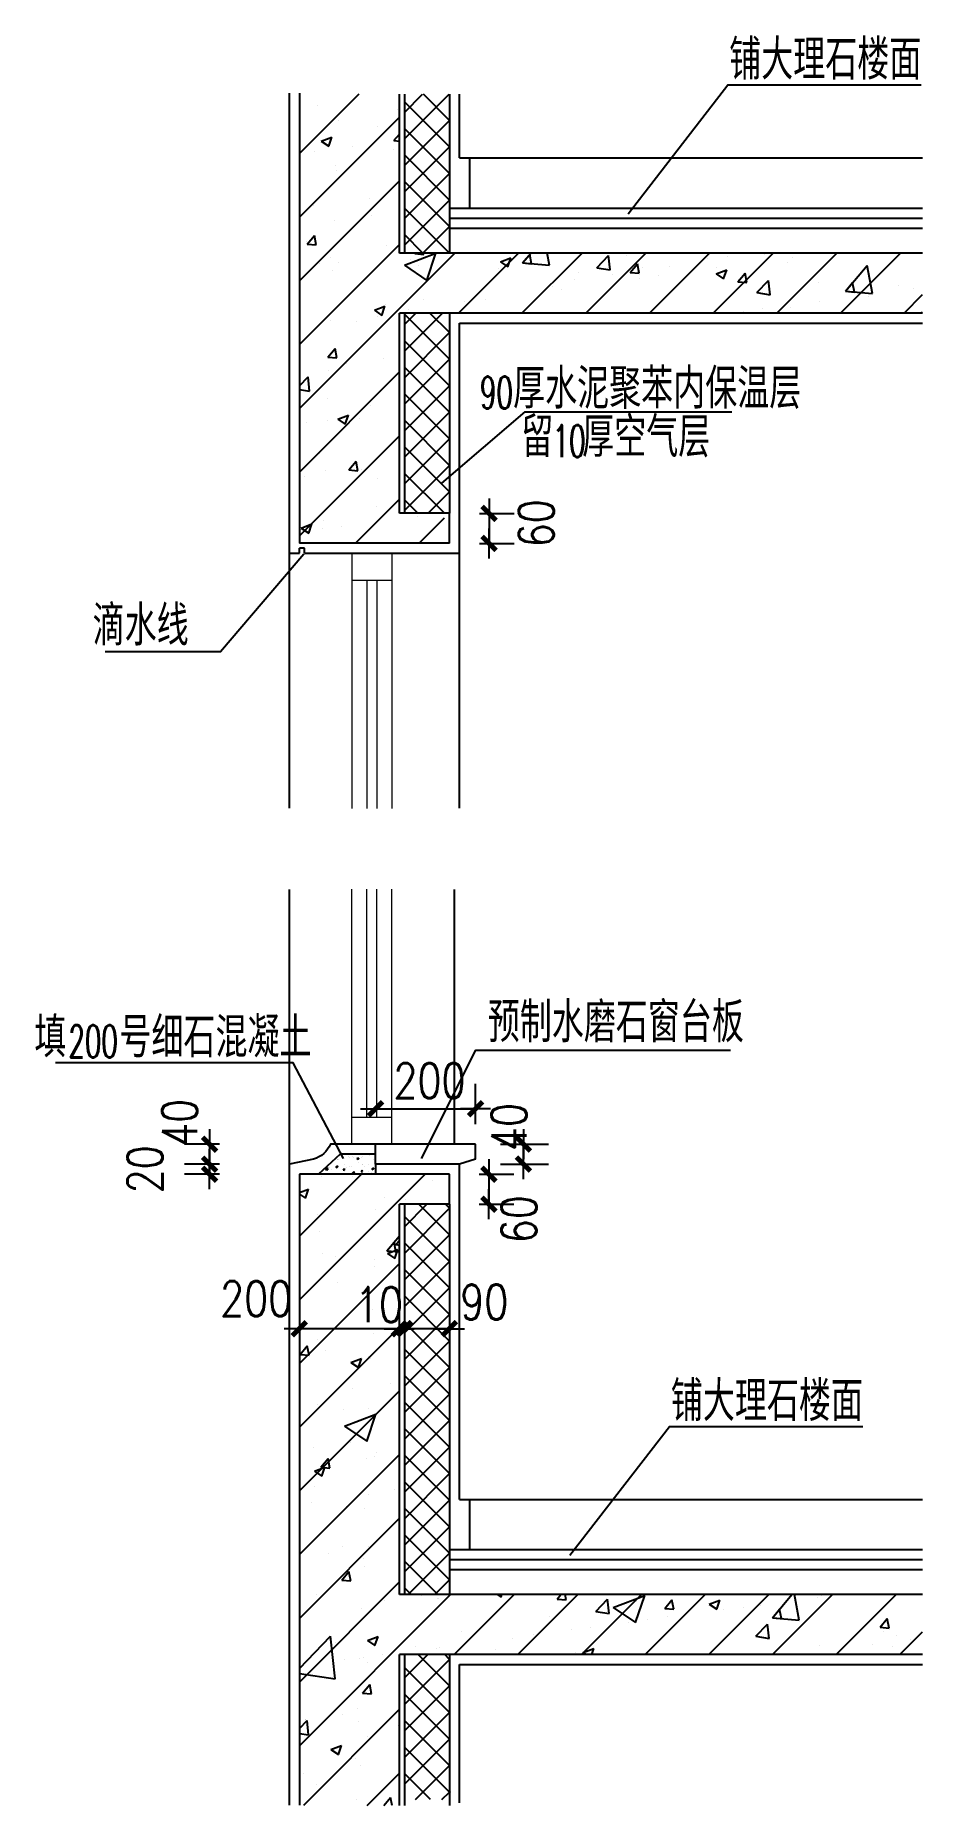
# Model space of a CAD drawing. Extents: x -59985 to -58212, y -637134 to -633596.
import ezdxf

# ---------------------------------------------------------------- set-up
doc = ezdxf.new("R2010")
doc.units = 0
doc.header["$LTSCALE"] = 1000
doc.layers.get('0').update_dxf_attribs({"linetype": 'CONTINUOUS'})
doc.layers.get('Defpoints').update_dxf_attribs({"linetype": 'CONTINUOUS'})
for name, color, linetype in [('PUB_DIM', 3, 'CONTINUOUS'), ('PUB_HATCH', 7, 'CONTINUOUS'), ('PUB_TEXT', 7, 'CONTINUOUS'), ('S_SURFACE', 6, 'CONTINUOUS'), ('WALL', 255, 'CONTINUOUS')]:
    doc.layers.add(name, color=color, linetype=linetype)
doc.layers.add('WINDOW', color=4, linetype='CONTINUOUS', lineweight=20)
doc.styles.add('_HZTXT', font='txt.shx', dxfattribs={"width": 0.8, "bigfont": 'HZTXT.shx'})
doc.styles.add('_SIMPLEX', font='SIMPLEX.shx', dxfattribs={"width": 0.6})
doc.styles.add('DIM_FONT', font='SIMPLEX', dxfattribs={"width": 0.8})
doc.dimstyles.new('AXIS20', dxfattribs={"dimscale": 0.2, "dimtxt": 350, "dimasz": 1, "dimexe": 250, "dimexo": 300, "dimgap": 175, "dimtad": 1, "dimdec": 0, "dimzin": 0, "dimdsep": 46, "dimtxsty": 'DIM_FONT', "dimblk": '_DIMX', "dimcen": 0.09, "dimse1": 1, "dimse2": 1, "dimclrt": 7, "dimadec": 0, "dimazin": 0, "dimtfac": 1, "dimtdec": 0, "dimtix": 1, "dimtmove": 2, "dimatfit": 3, "dimldrblk": '_DIMX', "dimfxl": 1, "dimtolj": 1, "dimtzin": 0, "dimarcsym": 0})
doc.dimstyles.new('DIMA20', dxfattribs={"dimscale": 0.2, "dimtxt": 350, "dimasz": 1, "dimexe": 250, "dimexo": 300, "dimgap": 175, "dimtad": 1, "dimdec": 0, "dimzin": 0, "dimdsep": 46, "dimtxsty": 'DIM_FONT', "dimblk": '_DIMX', "dimcen": 0.09, "dimse1": 1, "dimclrt": 7, "dimadec": 0, "dimazin": 0, "dimtfac": 1, "dimtdec": 0, "dimtix": 1, "dimtmove": 2, "dimatfit": 3, "dimldrblk": '_DIMX', "dimfxl": 1, "dimtolj": 1, "dimtzin": 0, "dimarcsym": 0})
doc.dimstyles.new('DIMN20', dxfattribs={"dimscale": 0.2, "dimtxt": 350, "dimasz": 1, "dimexe": 250, "dimexo": 300, "dimgap": 175, "dimtad": 1, "dimdec": 0, "dimzin": 0, "dimdsep": 46, "dimtxsty": 'DIM_FONT', "dimblk": '_DIMX', "dimcen": 0.09, "dimclrt": 7, "dimadec": 0, "dimazin": 0, "dimtfac": 1, "dimtdec": 0, "dimtix": 1, "dimtmove": 2, "dimatfit": 3, "dimldrblk": '_DIMX', "dimfxl": 1, "dimtolj": 1, "dimtzin": 0, "dimarcsym": 0})

# ---------------------------------------------------------------- blocks, each defined once
blk = doc.blocks.new('*X3')
at = {"color": 0}
for p, q in [((15859.7, 4786.4), (15979.3, 4906)), ((15859.7, 4659.1), (16059.7, 4859.1)), ((16047.7, 4794.7), (16047.7, 4794.7)), ((15859.7, 4531.9), (16059.7, 4731.9)), ((15859.7, 4404.6), (16059.7, 4604.6)), ((15859.7, 4277.3), (16170.1, 4587.7)), ((16069.5, 4563.2), (16132.5, 4587.4)), ((16114.2, 4533), (16132.5, 4587.4)), ((16177.4, 4467.7), (16297.4, 4587.7)), ((16304.6, 4467.7), (16424.6, 4587.7)), ((16305.5, 4567.9), (16322.2, 4587.7)), ((16305.5, 4567.9), (16359.3, 4563.2)), ((16359.3, 4563.2), (16354.8, 4587.7)), ((16431.9, 4467.7), (16551.9, 4587.7)), ((16559.2, 4467.7), (16679.2, 4587.7)), ((16686.5, 4467.7), (16806.5, 4587.7)), ((16813.8, 4467.7), (16933.8, 4587.7)), ((16941, 4467.7), (17061, 4587.7)), ((16069.5, 4563.2), (16114.2, 4533)), ((16544.9, 4559.7), (16544.9, 4559.7)), ((16951.1, 4511.4), (16994.5, 4563.1)), ((17004.9, 4506.7), (16994.5, 4563.1)), ((16951.1, 4511.4), (17004.9, 4506.7)), ((17068.3, 4467.7), (17105.3, 4504.6)), ((16020, 4469.6), (16020, 4469.6)), ((16747.5, 4471.4), (16747.5, 4471.4)), ((15859.7, 4150), (16059.7, 4350)), ((15859.7, 4022.7), (16059.7, 4222.7)), ((15971.9, 4007.7), (16059.7, 4095.5)), ((15944.5, 4041.9), (15944.5, 4041.9)), ((16099.2, 4007.7), (16149.7, 4058.2))]:
    blk.add_line(p, q, dxfattribs=at)
blk = doc.blocks.new('*X4')
at = {"color": 0}
for p, q in [((15859.7, 2495.4), (16110.8, 2746.5)), ((15859.7, 2622.7), (15983.6, 2746.5)), ((16034.6, 2593.4), (16059.7, 2623.3)), ((15931.2, 2582.7), (15931.2, 2582.7)), ((16034.6, 2593.4), (16059.7, 2591.2)), ((15859.7, 2368.1), (16059.7, 2568.1)), ((15859.7, 2240.8), (16059.7, 2440.8)), ((15895.3, 2416.5), (15895.3, 2416.5)), ((15859.7, 2113.6), (16059.7, 2313.6)), ((15949.7, 2242.9), (16012.7, 2267.1)), ((15994.5, 2212.7), (16012.7, 2267.1)), ((15949.7, 2242.9), (15994.5, 2212.8)), ((15859.7, 1986.3), (16059.7, 2186.3)), ((16014.7, 2190.3), (16014.7, 2190.3)), ((15883.8, 2091.1), (15883.8, 2091.1)), ((15859.7, 1859), (16059.7, 2059)), ((15945.7, 2001.9), (15945.7, 2001.9)), ((15859.7, 1731.7), (16059.7, 1931.7)), ((15859.7, 1604.4), (16161.8, 1906.5)), ((16136.6, 1898.6), (16136.6, 1898.6)), ((16169.1, 1786.5), (16289.1, 1906.5)), ((16296.3, 1786.5), (16416.3, 1906.5)), ((16423.6, 1786.5), (16543.6, 1906.5)), ((16486.9, 1880.6), (16549.9, 1904.8)), ((16486.9, 1880.6), (16531.7, 1850.4)), ((16531.7, 1850.4), (16550, 1904.8)), ((16550.9, 1786.5), (16670.9, 1906.5)), ((16678.2, 1786.5), (16798.2, 1906.5)), ((16781.6, 1885.5), (16781.6, 1885.5)), ((16805, 1860), (16844.1, 1906.5)), ((16805.5, 1786.5), (16925.5, 1906.5)), ((16858.8, 1855.3), (16849.4, 1906.5)), ((16932.7, 1786.5), (17052.7, 1906.5)), ((16556.3, 1855.9), (16556.3, 1855.9)), ((16805, 1860), (16858.8, 1855.3)), ((15859.7, 1758.8), (15921.6, 1823.3)), ((15931.5, 1737.8), (15921.6, 1823.3)), ((17027.3, 1833.5), (17027.3, 1833.5)), ((17060, 1786.5), (17105.3, 1831.8)), ((15987.9, 1781.1), (15987.9, 1781.1)), ((15859.7, 1749), (15931.5, 1737.8)), ((15868.4, 1485.8), (16059.7, 1677.2)), ((15977.5, 1653.3), (15977.5, 1653.3)), ((16057.3, 1645.1), (16057.3, 1645.1)), ((15995, 1485.2), (16059.7, 1549.9))]:
    blk.add_line(p, q, dxfattribs=at)
blk = doc.blocks.new('*X5')
at = {"color": 0}
for p, q in [((15894.9, 4882), (15894.9, 4882)), ((15936.9, 4851.6), (15936.9, 4851.6)), ((16055, 4875.3), (16055, 4875.3)), ((15903.4, 4811.5), (15924.4, 4819.6)), ((15918.3, 4801.5), (15924.4, 4819.6)), ((16015.8, 4841.3), (16015.8, 4841.3)), ((16048.7, 4812.4), (16059.7, 4825.5)), ((16048.7, 4812.4), (16059.7, 4811.4)), ((15890.8, 4790.4), (15890.8, 4790.4)), ((15903.4, 4811.5), (15918.3, 4801.5)), ((15965.9, 4800.3), (15965.9, 4800.3)), ((15932.1, 4763.1), (15932.1, 4763.1)), ((15933.3, 4751.7), (15933.3, 4751.7)), ((15887, 4682), (15887, 4682)), ((16000.6, 4696.9), (16000.6, 4696.9)), ((15929.6, 4651.8), (15929.6, 4651.8)), ((16003.5, 4662.3), (16003.5, 4662.3)), ((15873.7, 4609.8), (15873.7, 4609.8)), ((15875.2, 4605.5), (15889.6, 4622.8)), ((15875.2, 4605.5), (15893.1, 4604)), ((15893.1, 4603.9), (15889.6, 4622.8)), ((16033.8, 4603), (16033.8, 4603)), ((15900.4, 4566.4), (15900.4, 4566.4)), ((15921.7, 4578.6), (15921.7, 4578.6)), ((15936.9, 4569.5), (15936.9, 4569.5)), ((16081.8, 4574.5), (16081.8, 4574.5)), ((16090.4, 4586.7), (16091.2, 4587.7)), ((16090.4, 4586.7), (16108.3, 4585.1)), ((16108.3, 4585.1), (16107.8, 4587.7)), ((16261.5, 4570), (16282.5, 4578)), ((16261.5, 4570), (16276.4, 4559.9)), ((16276.4, 4559.9), (16282.5, 4578)), ((16305.5, 4567.9), (16320, 4585.1)), ((16305.5, 4567.9), (16323.5, 4566.3)), ((16323.5, 4566.3), (16320, 4585.1)), ((16454.1, 4558.3), (16477.4, 4582.7)), ((16480.7, 4554.2), (16477.4, 4582.7)), ((16514.3, 4582.7), (16514.3, 4582.7)), ((16520.7, 4549.1), (16535.2, 4566.3)), ((16538.6, 4547.5), (16535.2, 4566.3)), ((16674.4, 4575.9), (16674.4, 4575.9)), ((16714.8, 4581.6), (16714.8, 4581.6)), ((16788.6, 4584.8), (16788.6, 4584.8)), ((16834.5, 4569.2), (16834.5, 4569.2)), ((16845.1, 4577.8), (16845.1, 4577.8)), ((15926, 4552), (15926, 4552)), ((16097.1, 4562.7), (16097.1, 4562.7)), ((16257.2, 4555.9), (16257.2, 4555.9)), ((16410.4, 4535), (16410.4, 4535)), ((16417.4, 4549.2), (16417.4, 4549.2)), ((16454.1, 4558.3), (16480.7, 4554.2)), ((16485.5, 4544.9), (16485.5, 4544.9)), ((16520.7, 4549.1), (16538.6, 4547.5)), ((16539.5, 4537.4), (16539.5, 4537.4)), ((16539.8, 4551.5), (16539.8, 4551.5)), ((16577.5, 4542.4), (16577.5, 4542.4)), ((16599.2, 4559.9), (16599.2, 4559.9)), ((16692.7, 4545.9), (16713.7, 4554)), ((16692.7, 4545.9), (16707.6, 4535.9)), ((16693.5, 4558.5), (16693.5, 4558.5)), ((16707.6, 4535.9), (16713.7, 4554)), ((16735.9, 4530.2), (16750.4, 4547.5)), ((16735.9, 4530.2), (16753.8, 4528.7)), ((16737.7, 4535.6), (16737.7, 4535.6)), ((16753.8, 4528.6), (16750.4, 4547.5)), ((16774.2, 4508.7), (16797.6, 4533)), ((16800.9, 4504.5), (16797.6, 4533)), ((16897.8, 4528.9), (16897.8, 4528.9)), ((16951.1, 4511.4), (16965.5, 4528.6)), ((16969, 4509.8), (16965.5, 4528.6)), ((16994.7, 4562.4), (16994.7, 4562.4)), ((16107.4, 4495.1), (16107.4, 4495.1)), ((16221, 4510.1), (16221, 4510.1)), ((16232.2, 4495.7), (16232.2, 4495.7)), ((16364.9, 4521.5), (16364.9, 4521.5)), ((16383.7, 4514.9), (16383.7, 4514.9)), ((16774.2, 4508.7), (16800.9, 4504.5)), ((16951.1, 4511.4), (16969, 4509.8)), ((16997.2, 4500.4), (16997.2, 4500.4)), ((17057.9, 4522.1), (17057.9, 4522.1)), ((17087.9, 4516.3), (17087.9, 4516.3)), ((16009.5, 4473.2), (16030.5, 4481.3)), ((16009.5, 4473.2), (16024.4, 4463.1)), ((16015, 4461.4), (16015, 4461.4)), ((16024.4, 4463.1), (16030.5, 4481.3)), ((16032.2, 4485.2), (16032.2, 4485.2)), ((16078.1, 4474.6), (16078.1, 4474.6)), ((16189.9, 4491.5), (16189.9, 4491.5)), ((16784.8, 4476.4), (16784.8, 4476.4)), ((16841.4, 4477.9), (16841.4, 4477.9)), ((16898.4, 4491.3), (16898.4, 4491.3)), ((17102.7, 4467.7), (17105.3, 4470.3)), ((15922.3, 4452.1), (15922.3, 4452.1)), ((15974.1, 4450.5), (15974.1, 4450.5)), ((15916.8, 4379.9), (15931.3, 4397.1)), ((15934.7, 4378.3), (15931.3, 4397.1)), ((15916.8, 4379.9), (15934.7, 4378.3)), ((15918.7, 4352.2), (15918.7, 4352.2)), ((15953.3, 4366.9), (15953.3, 4366.9)), ((16028.4, 4376.8), (16028.4, 4376.8)), ((15859.7, 4322.2), (15876.9, 4340.1)), ((15880.2, 4311.6), (15876.9, 4340.1)), ((15859.7, 4314.8), (15880.2, 4311.6)), ((15915.7, 4297.2), (15915.7, 4297.2)), ((16002.6, 4282.4), (16002.6, 4282.4)), ((15874.4, 4248.6), (15874.4, 4248.6)), ((15915, 4252.4), (15915, 4252.4)), ((15936.5, 4255.7), (15957.5, 4263.7)), ((15936.5, 4255.7), (15951.4, 4245.6)), ((15949.5, 4258.5), (15949.5, 4258.5)), ((15951.4, 4245.6), (15957.5, 4263.7)), ((15979, 4256.9), (15979, 4256.9)), ((15899.5, 4186.5), (15899.5, 4186.5)), ((15870.6, 4140.1), (15870.6, 4140.1)), ((15911.4, 4152.5), (15911.4, 4152.5)), ((15958.4, 4154.2), (15972.9, 4171.5)), ((15958.4, 4154.2), (15976.4, 4152.6)), ((15976.4, 4152.6), (15972.9, 4171.4)), ((15984.2, 4155.1), (15984.2, 4155.1)), ((16016.2, 4138), (16016.2, 4138)), ((16014.1, 4081.6), (16014.1, 4081.6)), ((15863.5, 4038.1), (15884.5, 4046.2)), ((15863.5, 4038.1), (15878.4, 4028.1)), ((15878.4, 4028), (15884.5, 4046.2)), ((15905.3, 4036.8), (15905.3, 4036.8)), ((15907.7, 4052.6), (15907.7, 4052.6)), ((16094.8, 4061.7), (16094.8, 4061.7))]:
    blk.add_line(p, q, dxfattribs=at)
blk = doc.blocks.new('*X6')
at = {"color": 0}
for p, q in [((15904.1, 2741.4), (15904.1, 2741.4)), ((15965.8, 2741.2), (15965.8, 2741.2)), ((16125.9, 2734.4), (16125.9, 2734.4)), ((15859.7, 2710), (15877.6, 2716.9)), ((15859.7, 2706.7), (15871.6, 2698.8)), ((15868.9, 2707.7), (15868.9, 2707.7)), ((15871.6, 2698.7), (15877.6, 2716.9)), ((16029, 2700.9), (16029, 2700.9)), ((16070.9, 2697), (16070.9, 2697)), ((15896, 2667), (15896, 2667)), ((16012.5, 2677), (16012.5, 2677)), ((15900.3, 2633), (15900.3, 2633)), ((16013.9, 2647.9), (16013.9, 2647.9)), ((15906.1, 2588.7), (15906.1, 2588.7)), ((16034.6, 2593.4), (16049.1, 2610.7)), ((16034.6, 2593.4), (16052.6, 2591.9)), ((16035.7, 2588), (16056.7, 2596.1)), ((16035.7, 2588), (16050.6, 2578)), ((16052.6, 2591.9), (16049.1, 2610.7)), ((16050.6, 2578), (16056.7, 2596.1)), ((16052.4, 2606.3), (16059.7, 2613.9)), ((16052.4, 2606.3), (16059.7, 2605.1)), ((16008.8, 2577.1), (16008.8, 2577.1)), ((16010.5, 2562), (16010.5, 2562)), ((15935, 2529.6), (15935, 2529.6)), ((16005.2, 2477.2), (16005.2, 2477.2)), ((16007.8, 2428.6), (16007.8, 2428.6)), ((16045.5, 2436.2), (16045.5, 2436.2)), ((15861.1, 2386.6), (15875.5, 2403.8)), ((15861.1, 2386.6), (15879, 2385)), ((15879, 2385), (15875.5, 2403.8)), ((15910.9, 2395.1), (15910.9, 2395.1)), ((15962.7, 2370.5), (15983.7, 2378.6)), ((15962.7, 2370.5), (15977.6, 2360.4)), ((15977.6, 2360.4), (15983.7, 2378.5)), ((15998.2, 2383), (15998.2, 2383)), ((16001.5, 2377.4), (16001.5, 2377.4)), ((15966.6, 2317.9), (15966.6, 2317.9)), ((16041.7, 2327.8), (16041.7, 2327.8)), ((15895.1, 2287.1), (15895.1, 2287.1)), ((15948.1, 2276.1), (15948.1, 2276.1)), ((15997.9, 2277.5), (15997.9, 2277.5)), ((15887.7, 2199.6), (15887.7, 2199.6)), ((15962.8, 2209.5), (15962.8, 2209.5)), ((15889.7, 2152.9), (15910.7, 2161)), ((15902.7, 2160.9), (15917.2, 2178.2)), ((15902.7, 2160.9), (15920.6, 2159.4)), ((15904.6, 2142.9), (15910.7, 2161)), ((15920.6, 2159.4), (15917.2, 2178.2)), ((15994.2, 2177.6), (15994.2, 2177.6)), ((16009.7, 2182.1), (16009.7, 2182.1)), ((15889.7, 2152.9), (15904.6, 2142.9)), ((15889.7, 2122.8), (15889.7, 2122.8)), ((15883.8, 2091.1), (15883.8, 2091.1)), ((15997.5, 2106.1), (15997.5, 2106.1)), ((16049.8, 2116.1), (16049.8, 2116.1)), ((15953, 2082.5), (15953, 2082.5)), ((15990.6, 2077.8), (15990.6, 2077.8)), ((15918.5, 1987.8), (15918.5, 1987.8)), ((15997.3, 2003.1), (15997.3, 2003.1)), ((15944.3, 1935.3), (15958.8, 1952.5)), ((15962.3, 1933.7), (15958.8, 1952.5)), ((15986.9, 1977.9), (15986.9, 1977.9)), ((15990.2, 1963.6), (15990.2, 1963.6)), ((15944.3, 1935.3), (15962.3, 1933.7)), ((15894.2, 1907.2), (15894.2, 1907.2)), ((15983.3, 1878), (15983.3, 1878)), ((16029.1, 1894.4), (16029.1, 1894.4)), ((16104.2, 1904.3), (16104.2, 1904.3)), ((16137.3, 1899.2), (16137.3, 1899.2)), ((16255.1, 1906.5), (16262.8, 1901.3)), ((16262.8, 1901.3), (16264.5, 1906.5)), ((16374.7, 1897.6), (16382.1, 1906.5)), ((16374.7, 1897.6), (16392.6, 1896.1)), ((16392.6, 1896.1), (16390.7, 1906.5)), ((16452.1, 1872.8), (16475.4, 1897.2)), ((16478.8, 1868.7), (16475.4, 1897.2)), ((16533.6, 1892.3), (16533.6, 1892.3)), ((16589.9, 1878.8), (16604.3, 1896)), ((16589.9, 1878.8), (16607.8, 1877.2)), ((16607.8, 1877.2), (16604.3, 1896)), ((16679, 1887.4), (16700, 1895.4)), ((16679, 1887.4), (16693.9, 1877.3)), ((16693.9, 1877.3), (16700, 1895.4)), ((16706.5, 1875.7), (16706.5, 1875.7)), ((16746.6, 1881.3), (16746.6, 1881.3)), ((16781.6, 1885.5), (16781.6, 1885.5)), ((16805, 1860), (16819.5, 1877.2)), ((16823, 1858.4), (16819.5, 1877.2)), ((16895.3, 1900.5), (16895.3, 1900.5)), ((16902.4, 1903.8), (16902.4, 1903.8)), ((16358.7, 1862.3), (16358.7, 1862.3)), ((16441, 1841), (16441, 1841)), ((16452.1, 1872.8), (16478.8, 1868.7)), ((16517.1, 1850.7), (16517.1, 1850.7)), ((16595.1, 1862.1), (16595.1, 1862.1)), ((16772.2, 1823.2), (16795.6, 1847.5)), ((16798.9, 1819), (16795.6, 1847.5)), ((16805, 1860), (16823, 1858.4)), ((17020.2, 1841.2), (17034.7, 1858.4)), ((17020.2, 1841.2), (17038.2, 1839.6)), ((17038.2, 1839.6), (17034.7, 1858.4)), ((15931.7, 1810.3), (15931.7, 1810.3)), ((15995.8, 1814.6), (16016.8, 1822.7)), ((15995.8, 1814.6), (16010.7, 1804.6)), ((16010.7, 1804.5), (16016.8, 1822.7)), ((16183.7, 1832.3), (16183.7, 1832.3)), ((16285.2, 1818.5), (16285.2, 1818.5)), ((16328.3, 1825.9), (16328.3, 1825.9)), ((16403.4, 1835.8), (16403.4, 1835.8)), ((16772.2, 1823.2), (16798.9, 1819)), ((17005.8, 1807.1), (17005.8, 1807.1)), ((17052.8, 1825.1), (17052.8, 1825.1)), ((17080.9, 1817), (17080.9, 1817)), ((15950.2, 1776.1), (15950.2, 1776.1)), ((15979.6, 1778.2), (15979.6, 1778.2)), ((15995, 1770), (15995, 1770)), ((16008.8, 1802.2), (16008.8, 1802.2)), ((16025.3, 1786), (16025.3, 1786)), ((16091.9, 1803.5), (16091.9, 1803.5)), ((16133.7, 1799.3), (16133.7, 1799.3)), ((16138.9, 1800.9), (16138.9, 1800.9)), ((16252, 1796.7), (16252, 1796.7)), ((16412.2, 1790), (16412.2, 1790)), ((16426.9, 1790.6), (16447.9, 1798.7)), ((16426.9, 1790.6), (16433, 1786.5)), ((16443.9, 1786.5), (16447.9, 1798.6)), ((16898.8, 1803.9), (16898.8, 1803.9)), ((17046.1, 1803.4), (17046.1, 1803.4)), ((17104.9, 1786.5), (17105.3, 1786.9)), ((15986, 1709.6), (16000.4, 1726.9)), ((15986, 1709.6), (16003.9, 1708.1)), ((16003.9, 1708.1), (16000.4, 1726.9)), ((15946.3, 1667.6), (15946.3, 1667.6)), ((15976, 1678.3), (15976, 1678.3)), ((15859.7, 1638.8), (15874.9, 1654.6)), ((15859.7, 1629), (15878.2, 1626.1)), ((15871.2, 1657.8), (15871.2, 1657.8)), ((15872.1, 1657.8), (15872.1, 1657.8)), ((15878.2, 1626.1), (15874.9, 1654.6)), ((16032.2, 1651), (16032.2, 1651)), ((15922.8, 1597.1), (15943.8, 1605.1)), ((15922.8, 1597.1), (15937.7, 1587)), ((15937.7, 1587), (15943.8, 1605.1)), ((15996.4, 1623.2), (15996.4, 1623.2)), ((15972.3, 1578.4), (15972.3, 1578.4)), ((15981, 1564.3), (15981, 1564.3)), ((15867.4, 1549.3), (15867.4, 1549.3)), ((15893.3, 1527.3), (15893.3, 1527.3)), ((15973.8, 1497.7), (15973.8, 1497.7)), ((16028.4, 1485), (16042, 1501.2)), ((16045.1, 1484.9), (16042, 1501.2))]:
    blk.add_line(p, q, dxfattribs=at)
blk = doc.blocks.new('*X7')
at = {"color": 0}
for p, q in [((16059.7, 4815.9), (16149, 4905.2)), ((16059.7, 4868.9), (16096, 4905.2)), ((16149.7, 4799.8), (16059.7, 4889.8)), ((16149.7, 4852.8), (16097.4, 4905.2)), ((16059.7, 4762.8), (16149.7, 4852.8)), ((16149.7, 4746.8), (16059.7, 4836.8)), ((16059.7, 4709.8), (16149.7, 4799.8)), ((16149.7, 4693.7), (16059.7, 4783.7)), ((16059.7, 4656.8), (16149.7, 4746.8)), ((16149.7, 4640.7), (16059.7, 4730.7)), ((16059.7, 4603.7), (16149.7, 4693.7)), ((16149.7, 4587.7), (16059.7, 4677.7)), ((16096.7, 4587.7), (16149.7, 4640.7)), ((16096.7, 4587.7), (16059.7, 4624.6)), ((16059.7, 4391.6), (16135.8, 4467.7)), ((16059.7, 4444.6), (16082.7, 4467.7)), ((16149.7, 4375.6), (16059.7, 4465.6)), ((16149.7, 4428.6), (16110.6, 4467.7)), ((16059.7, 4338.6), (16149.7, 4428.6)), ((16149.7, 4322.5), (16059.7, 4412.5)), ((16059.7, 4285.6), (16149.7, 4375.6)), ((16149.7, 4269.5), (16059.7, 4359.5)), ((16059.7, 4232.5), (16149.7, 4322.5)), ((16149.7, 4216.5), (16059.7, 4306.5)), ((16059.7, 4179.5), (16149.7, 4269.5)), ((16149.7, 4163.4), (16059.7, 4253.4)), ((16059.7, 4126.5), (16149.7, 4216.5)), ((16149.7, 4110.4), (16059.7, 4200.4)), ((16059.7, 4073.4), (16149.7, 4163.4)), ((16139.4, 4067.7), (16059.7, 4147.4)), ((16107, 4067.7), (16149.7, 4110.4)), ((16086.4, 4067.7), (16059.7, 4094.3)), ((16059.7, 2641.5), (16104.7, 2686.5)), ((16059.7, 2588.5), (16149.7, 2678.5)), ((16149.7, 2572.4), (16059.7, 2662.4)), ((16149.7, 2625.5), (16088.7, 2686.5)), ((16149.7, 2678.5), (16141.7, 2686.5)), ((16059.7, 2535.5), (16149.7, 2625.5)), ((16149.7, 2519.4), (16059.7, 2609.4)), ((16059.7, 2482.4), (16149.7, 2572.4)), ((16149.7, 2466.4), (16059.7, 2556.4)), ((16059.7, 2429.4), (16149.7, 2519.4)), ((16149.7, 2413.3), (16059.7, 2503.3)), ((16059.7, 2376.4), (16149.7, 2466.4)), ((16149.7, 2360.3), (16059.7, 2450.3)), ((16059.7, 2323.3), (16149.7, 2413.3)), ((16149.7, 2307.3), (16059.7, 2397.3)), ((16059.7, 2270.3), (16149.7, 2360.3)), ((16149.7, 2254.2), (16059.7, 2344.2)), ((16059.7, 2217.3), (16149.7, 2307.3)), ((16149.7, 2201.2), (16059.7, 2291.2)), ((16059.7, 2164.2), (16149.7, 2254.2)), ((16149.7, 2148.2), (16059.7, 2238.2)), ((16059.7, 2111.2), (16149.7, 2201.2)), ((16149.7, 2095.1), (16059.7, 2185.1)), ((16059.7, 2058.2), (16149.7, 2148.2)), ((16149.7, 2042.1), (16059.7, 2132.1)), ((16059.7, 2005.1), (16149.7, 2095.1)), ((16149.7, 1989.1), (16059.7, 2079.1)), ((16059.7, 1952.1), (16149.7, 2042.1)), ((16149.7, 1936), (16059.7, 2026)), ((16067.2, 1906.5), (16149.7, 1989.1)), ((16126.2, 1906.5), (16059.7, 1973)), ((16073.2, 1906.5), (16059.7, 1920)), ((16120.2, 1906.5), (16149.7, 1936)), ((16059.7, 1740), (16106.3, 1786.5)), ((16059.7, 1686.9), (16149.7, 1776.9)), ((16149.7, 1723.9), (16087.1, 1786.5)), ((16149.7, 1776.9), (16140.1, 1786.5)), ((16149.7, 1670.9), (16059.7, 1760.9)), ((16059.7, 1633.9), (16149.7, 1723.9)), ((16149.7, 1617.8), (16059.7, 1707.8)), ((16059.7, 1580.9), (16149.7, 1670.9)), ((16149.7, 1564.8), (16059.7, 1654.8)), ((16059.7, 1527.8), (16149.7, 1617.8)), ((16149.7, 1511.8), (16059.7, 1601.8)), ((16081.6, 1496.7), (16149.7, 1564.8)), ((16111.7, 1496.7), (16059.7, 1548.7)), ((16134.7, 1496.7), (16149.7, 1511.8))]:
    blk.add_line(p, q, dxfattribs=at)
blk = doc.blocks.new('_DIMX')
blk.add_line((-150, 0), (150, 0))
at = {"const_width": 50}
blk.add_lwpolyline([(-70, -70), (70, 70)], dxfattribs=at)
blk = doc.blocks.new('*D18')
at = {"layer": 'Defpoints', "color": 0}
for p in [(-59158, -635872.2), (-59158, -635932.2), (-59078.4, -635932.2)]:
    blk.add_point(p, dxfattribs=at)
at = {"layer": 'PUB_DIM', "color": 0, "lineweight": -2}
for p, q in [((-59098, -635872.2), (-59028.4, -635872.2)), ((-59078.4, -635872), (-59078.4, -635871.8)), ((-59078.4, -635872.2), (-59078.4, -635932.2)), ((-59098, -635932.2), (-59028.4, -635932.2)), ((-59078.4, -635932.4), (-59078.4, -635932.6))]:
    blk.add_line(p, q, dxfattribs=at)
at = {"layer": 'PUB_DIM', "color": 0, "lineweight": -2, "xscale": 0.2, "yscale": 0.2, "zscale": 0.2}
for p, rotation in [((-59078.4, -635872.2), 270), ((-59078.4, -635932.2), 90)]:
    blk.add_blockref('_DIMX', p, dxfattribs=dict(at, rotation=rotation))
at = {"layer": 'PUB_DIM', "color": 7, "insert": (-59018.4, -635962), "char_height": 70, "attachment_point": 5, "rotation": 90, "style": 'DIM_FONT'}
blk.add_mtext('\\A1;60', dxfattribs=at)
blk = doc.blocks.new('*D19')
at = {"layer": 'Defpoints', "color": 0}
for p in [(-59557.2, -635812), (-59636.8, -635852.2), (-59557.2, -635852.2)]:
    blk.add_point(p, dxfattribs=at)
at = {"layer": 'PUB_DIM', "color": 0, "lineweight": -2}
for p, q in [((-59617.2, -635812), (-59686.8, -635812)), ((-59636.8, -635811.8), (-59636.8, -635811.6)), ((-59636.8, -635812), (-59636.8, -635852.2)), ((-59617.2, -635852.2), (-59686.8, -635852.2)), ((-59636.8, -635852.4), (-59636.8, -635852.6))]:
    blk.add_line(p, q, dxfattribs=at)
at = {"layer": 'PUB_DIM', "color": 0, "lineweight": -2, "xscale": 0.2, "yscale": 0.2, "zscale": 0.2}
for p, rotation in [((-59636.8, -635812), 270), ((-59636.8, -635852.2), 90)]:
    blk.add_blockref('_DIMX', p, dxfattribs=dict(at, rotation=rotation))
at = {"layer": 'PUB_DIM', "color": 7, "insert": (-59696.8, -635769.5), "char_height": 70, "attachment_point": 5, "rotation": 90, "style": 'DIM_FONT'}
blk.add_mtext('\\A1;40', dxfattribs=at)
blk = doc.blocks.new('*D20')
at = {"layer": 'Defpoints', "color": 0}
for p in [(-59557.2, -635852.2), (-59636.8, -635872.2), (-59557.2, -635872.2)]:
    blk.add_point(p, dxfattribs=at)
at = {"layer": 'PUB_DIM', "color": 0, "lineweight": -2}
for p, q in [((-59617.2, -635852.2), (-59686.8, -635852.2)), ((-59636.8, -635852), (-59636.8, -635851.8)), ((-59636.8, -635852.2), (-59636.8, -635872.2)), ((-59617.2, -635872.2), (-59686.8, -635872.2)), ((-59636.8, -635872.4), (-59636.8, -635872.6))]:
    blk.add_line(p, q, dxfattribs=at)
at = {"layer": 'PUB_DIM', "color": 0, "lineweight": -2, "xscale": 0.2, "yscale": 0.2, "zscale": 0.2}
for p, rotation in [((-59636.8, -635852.2), 270), ((-59636.8, -635872.2), 90)]:
    blk.add_blockref('_DIMX', p, dxfattribs=dict(at, rotation=rotation))
at = {"layer": 'PUB_DIM', "color": 7, "insert": (-59765.6, -635862.2), "char_height": 70, "attachment_point": 5, "rotation": 90, "style": 'DIM_FONT'}
blk.add_mtext('\\A1;20', dxfattribs=at)
blk = doc.blocks.new('*X2')
at = {"color": 0}
for p, q in [((10225.7, 2618.2), (10225.7, 2618.2)), ((10226.8, 2618.1), (10226.8, 2618.1)), ((10238.2, 2619.8), (10238.2, 2619.8)), ((10247.3, 2623.6), (10247.3, 2623.6)), ((10249.6, 2620.8), (10249.6, 2620.8)), ((10255.9, 2623.1), (10255.9, 2623.1)), ((10257.1, 2622.3), (10257.1, 2622.3)), ((10264.2, 2619.5), (10267.7, 2620.8)), ((10264.2, 2619.5), (10266.7, 2617.8)), ((10266.7, 2617.8), (10267.7, 2620.8)), ((10273.9, 2622.5), (10273.9, 2622.5)), ((10275.6, 2624.6), (10275.6, 2624.6)), ((10288.7, 2626.5), (10288.7, 2626.5)), ((10290.1, 2628.1), (10290.1, 2628.1)), ((10300.6, 2621.4), (10300.6, 2621.4)), ((10198.1, 2597.5), (10198.1, 2597.5)), ((10200.6, 2599.9), (10202.7, 2602.5)), ((10200.6, 2599.9), (10203.6, 2599.6)), ((10201.1, 2597.7), (10205, 2601.7)), ((10201.1, 2597.7), (10205.6, 2597)), ((10203.6, 2599.6), (10203, 2602.7)), ((10205.6, 2597), (10205, 2601.7)), ((10209.6, 2602.1), (10209.6, 2602.1)), ((10212.5, 2598.4), (10212.5, 2598.4)), ((10222.2, 2603.3), (10225.7, 2604.7)), ((10222.2, 2603.3), (10224.7, 2601.7)), ((10223.7, 2601), (10223.7, 2601)), ((10224.3, 2617.6), (10224.3, 2617.6)), ((10224.7, 2601.7), (10225.7, 2604.7)), ((10225.1, 2600.1), (10225.1, 2600.1)), ((10226.8, 2604.9), (10226.8, 2604.9)), ((10236.5, 2596.8), (10238.9, 2599.6)), ((10236.5, 2596.8), (10239.4, 2596.5)), ((10238.8, 2607.1), (10238.8, 2607.1)), ((10239.4, 2596.5), (10238.9, 2599.6)), ((10244, 2602.6), (10244, 2602.6)), ((10249, 2604.2), (10249, 2604.2)), ((10253.5, 2603.8), (10253.5, 2603.8)), ((10254.5, 2589.4), (10258.4, 2593.5)), ((10254.5, 2589.4), (10259, 2588.7)), ((10257.8, 2589.6), (10257.8, 2589.6)), ((10259, 2588.7), (10258.4, 2593.5)), ((10267.9, 2612.1), (10267.9, 2612.1)), ((10272.3, 2593.6), (10274.7, 2596.5)), ((10272.3, 2593.6), (10275.3, 2593.4)), ((10274.4, 2591.3), (10274.4, 2591.3)), ((10275.3, 2593.4), (10274.7, 2596.5)), ((10274.9, 2588.7), (10274.9, 2588.7)), ((10275, 2607.9), (10275, 2607.9)), ((10275.6, 2606.7), (10275.6, 2606.7)), ((10280.1, 2602.7), (10280.1, 2602.7)), ((10287, 2594.6), (10287, 2594.6)), ((10288.1, 2608.4), (10288.1, 2608.4)), ((10293.9, 2591.2), (10293.9, 2591.2)), ((10294.1, 2599.3), (10297.6, 2600.7)), ((10294.1, 2599.3), (10296.6, 2597.7)), ((10296.6, 2597.7), (10297.6, 2600.7)), ((10297.1, 2617.1), (10297.1, 2617.1)), ((10300, 2594.8), (10300, 2594.8)), ((10300.6, 2611.5), (10300.6, 2611.5))]:
    blk.add_line(p, q, dxfattribs=at)
blk = doc.blocks.new('*D21')
at = {"layer": 'Defpoints', "color": 0}
for p in [(-59115.1, -635811.9), (-59009.3, -635811.9), (-59115.1, -635851.9)]:
    blk.add_point(p, dxfattribs=at)
at = {"layer": 'PUB_DIM', "color": 0, "lineweight": -2}
for p, q in [((-59055.1, -635811.9), (-58959.3, -635811.9)), ((-59009.3, -635811.7), (-59009.3, -635811.5)), ((-59009.3, -635851.9), (-59009.3, -635811.9)), ((-59055.1, -635851.9), (-58959.3, -635851.9)), ((-59009.3, -635852.1), (-59009.3, -635852.3))]:
    blk.add_line(p, q, dxfattribs=at)
at = {"layer": 'PUB_DIM', "color": 0, "lineweight": -2, "xscale": 0.2, "yscale": 0.2, "zscale": 0.2}
for p, rotation in [((-59009.3, -635811.9), 270), ((-59009.3, -635851.9), 90)]:
    blk.add_blockref('_DIMX', p, dxfattribs=dict(at, rotation=rotation))
at = {"layer": 'PUB_DIM', "color": 7, "insert": (-59038.4, -635777.6), "char_height": 70, "attachment_point": 5, "rotation": 90, "style": 'DIM_FONT'}
blk.add_mtext('\\A1;40', dxfattribs=at)
blk = doc.blocks.new('*D22')
at = {"layer": 'Defpoints', "color": 0}
for p in [(-59247.2, -636107.8), (-59157.5, -636107.8), (-59247.2, -636180.8)]:
    blk.add_point(p, dxfattribs=at)
at = {"layer": 'PUB_DIM', "color": 0, "lineweight": -2}
blk.add_line((-59157.7, -636180.8), (-59247, -636180.8), dxfattribs=at)
at = {"layer": 'PUB_DIM', "color": 0, "lineweight": -2, "xscale": 0.2, "yscale": 0.2, "zscale": 0.2, "rotation": 180}
blk.add_blockref('_DIMX', (-59247.2, -636180.8), dxfattribs=at)
at = {"layer": 'PUB_DIM', "color": 0, "lineweight": -2, "xscale": 0.2, "yscale": 0.2, "zscale": 0.2}
blk.add_blockref('_DIMX', (-59157.5, -636180.8), dxfattribs=at)
at = {"layer": 'PUB_DIM', "color": 7, "insert": (-59087.7, -636127.6), "char_height": 70, "attachment_point": 5, "style": 'DIM_FONT'}
blk.add_mtext('\\A1;90', dxfattribs=at)
blk = doc.blocks.new('*D23')
at = {"layer": 'Defpoints', "color": 0}
for p in [(-59457.5, -636107.8), (-59257.5, -636107.8), (-59457.5, -636180.8)]:
    blk.add_point(p, dxfattribs=at)
at = {"layer": 'PUB_DIM', "color": 0, "lineweight": -2}
blk.add_line((-59257.7, -636180.8), (-59457.3, -636180.8), dxfattribs=at)
at = {"layer": 'PUB_DIM', "color": 0, "lineweight": -2, "xscale": 0.2, "yscale": 0.2, "zscale": 0.2, "rotation": 180}
blk.add_blockref('_DIMX', (-59457.5, -636180.8), dxfattribs=at)
at = {"layer": 'PUB_DIM', "color": 0, "lineweight": -2, "xscale": 0.2, "yscale": 0.2, "zscale": 0.2}
blk.add_blockref('_DIMX', (-59257.5, -636180.8), dxfattribs=at)
at = {"layer": 'PUB_DIM', "color": 7, "insert": (-59543.6, -636120.8), "char_height": 70, "attachment_point": 5, "style": 'DIM_FONT'}
blk.add_mtext('\\A1;200', dxfattribs=at)
blk = doc.blocks.new('*D24')
at = {"layer": 'Defpoints', "color": 0}
for p in [(-59257.5, -636107.8), (-59247.2, -636107.8), (-59257.5, -636180.8)]:
    blk.add_point(p, dxfattribs=at)
at = {"layer": 'PUB_DIM', "color": 0, "lineweight": -2}
for p, q in [((-59257.7, -636180.8), (-59257.9, -636180.8)), ((-59247.2, -636180.8), (-59257.5, -636180.8)), ((-59247, -636180.8), (-59246.8, -636180.8))]:
    blk.add_line(p, q, dxfattribs=at)
at = {"layer": 'PUB_DIM', "color": 0, "lineweight": -2, "xscale": 0.2, "yscale": 0.2, "zscale": 0.2}
blk.add_blockref('_DIMX', (-59257.5, -636180.8), dxfattribs=at)
at = {"layer": 'PUB_DIM', "color": 0, "lineweight": -2, "xscale": 0.2, "yscale": 0.2, "zscale": 0.2, "rotation": 180}
blk.add_blockref('_DIMX', (-59247.2, -636180.8), dxfattribs=at)
at = {"layer": 'PUB_DIM', "color": 7, "insert": (-59298.2, -636132.6), "char_height": 70, "attachment_point": 5, "style": 'DIM_FONT'}
blk.add_mtext('\\A1;10', dxfattribs=at)
blk = doc.blocks.new('*D25')
at = {"layer": 'Defpoints', "color": 0}
for p in [(-59105.1, -635741.2), (-59305.1, -635832.2), (-59105.1, -635832.2)]:
    blk.add_point(p, dxfattribs=at)
at = {"layer": 'PUB_DIM', "color": 0, "lineweight": -2}
for p, q in [((-59105.1, -635772.2), (-59105.1, -635691.2)), ((-59305.3, -635741.2), (-59305.5, -635741.2)), ((-59305.1, -635741.2), (-59105.1, -635741.2)), ((-59104.9, -635741.2), (-59104.7, -635741.2))]:
    blk.add_line(p, q, dxfattribs=at)
at = {"layer": 'PUB_DIM', "color": 0, "lineweight": -2, "xscale": 0.2, "yscale": 0.2, "zscale": 0.2}
blk.add_blockref('_DIMX', (-59305.1, -635741.2), dxfattribs=at)
at = {"layer": 'PUB_DIM', "color": 0, "lineweight": -2, "xscale": 0.2, "yscale": 0.2, "zscale": 0.2, "rotation": 180}
blk.add_blockref('_DIMX', (-59105.1, -635741.2), dxfattribs=at)
at = {"layer": 'PUB_DIM', "color": 7, "insert": (-59197.2, -635685.4), "char_height": 70, "attachment_point": 5, "style": 'DIM_FONT'}
blk.add_mtext('\\A1;200', dxfattribs=at)
blk = doc.blocks.new('*D26')
at = {"layer": 'Defpoints', "color": 0}
for p in [(-59157.2, -634551.3), (-59157.2, -634611.3), (-59078.2, -634611.3)]:
    blk.add_point(p, dxfattribs=at)
at = {"layer": 'PUB_DIM', "color": 0, "lineweight": -2}
for p, q in [((-59097.2, -634551.3), (-59028.2, -634551.3)), ((-59078.2, -634551.1), (-59078.2, -634550.9)), ((-59078.2, -634551.3), (-59078.2, -634611.3)), ((-59097.2, -634611.3), (-59028.2, -634611.3)), ((-59078.2, -634611.5), (-59078.2, -634611.7))]:
    blk.add_line(p, q, dxfattribs=at)
at = {"layer": 'PUB_DIM', "color": 0, "lineweight": -2, "xscale": 0.2, "yscale": 0.2, "zscale": 0.2}
for p, rotation in [((-59078.2, -634551.3), 270), ((-59078.2, -634611.3), 90)]:
    blk.add_blockref('_DIMX', p, dxfattribs=dict(at, rotation=rotation))
at = {"layer": 'PUB_DIM', "color": 7, "insert": (-58983.9, -634571.3), "char_height": 70, "attachment_point": 5, "rotation": 90, "style": 'DIM_FONT'}
blk.add_mtext('\\A1;60', dxfattribs=at)

msp = doc.modelspace()

# ---------------------------------------------------------------- linework, layer by layer
at = {"layer": 'PUB_DIM'}
for points in [[(-58799.9, -633952.5), (-58600.8, -633695), (-58214.3, -633695)], [(-59172.8, -634490.7), (-59006.2, -634348.5), (-58592.6, -634348.5)], [(-59448.2, -634632.6), (-59614.8, -634827.8), (-59845.3, -634827.8)], [(-59369.2, -635840.6), (-59469.4, -635649.3), (-59944.8, -635649.3)], [(-59212.9, -635840.6), (-59104.7, -635624.3), (-58595.8, -635624.3)], [(-58916.6, -636633.7), (-58717.4, -636376.2), (-58330.9, -636376.2)]]:
    msp.add_lwpolyline(points, dxfattribs=at)
at = {"layer": 'PUB_HATCH'}
for p, q in [((-59157.2, -633941), (-58211.6, -633941)), ((-59157.2, -633961), (-58211.6, -633961)), ((-59157.2, -633981), (-58211.6, -633981)), ((-59375.9, -635832.2), (-59419.1, -635872.2)), ((-59305.1, -635832.2), (-59375.9, -635832.2)), ((-59305.1, -635852.2), (-59305.1, -635872.2)), ((-59157.2, -636622.2), (-58211.6, -636622.2)), ((-59157.2, -636642.2), (-58211.6, -636642.2)), ((-59157.2, -636662.2), (-58211.6, -636662.2))]:
    msp.add_line(p, q, dxfattribs=at)
msp.add_lwpolyline([(-59105.1, -635842.2), (-59137.2, -635852.2)], dxfattribs=at)
at = {"layer": 'S_SURFACE'}
for p, q in [((-59477.2, -635140.4), (-59477.2, -633711.5)), ((-59247.2, -633713.6), (-59247.2, -634031)), ((-59157.2, -633713.6), (-59157.2, -634031)), ((-59137.2, -633841), (-59137.2, -633713.6)), ((-59137.2, -633841), (-58211.6, -633841)), ((-59117.2, -633841), (-59117.2, -633941)), ((-59247.2, -634151), (-59247.2, -634551)), ((-59157.2, -634151), (-59157.2, -634551)), ((-59137.2, -634171), (-58211.6, -634171)), ((-59137.2, -635140.4), (-59137.2, -634171)), ((-59457.2, -634631), (-59457.2, -634621)), ((-59447.2, -634621), (-59457.2, -634621)), ((-59447.2, -634631), (-59447.2, -634621)), ((-59477.2, -634631), (-59457.2, -634631)), ((-59447.2, -634631), (-59137.2, -634631)), ((-59477.2, -637132.8), (-59477.2, -635302.9)), ((-59147.2, -635812.2), (-59147.2, -635302.9)), ((-59137.2, -636522.2), (-59137.2, -635852.2)), ((-59247.2, -635932.2), (-59247.2, -636712.2)), ((-59157.2, -635932.2), (-59157.2, -636712.2)), ((-59137.2, -636522.2), (-58211.6, -636522.2)), ((-59117.2, -636522.2), (-59117.2, -636622.2)), ((-59247.2, -636832.2), (-59247.2, -637133.9)), ((-59157.2, -636832.2), (-59157.2, -637133.9)), ((-59137.2, -636852.2), (-58211.6, -636852.2)), ((-59137.2, -637128.5), (-59137.2, -636852.2))]:
    msp.add_line(p, q, dxfattribs=at)
msp.add_lwpolyline([(-59305.1, -635812.2), (-59395.1, -635812.2, -0.216236), (-59428.8, -635842.2), (-59477.2, -635852.2)], format="xyb", dxfattribs=at)
at = {"layer": 'WALL'}
for p, q in [((-59457.2, -633711.5), (-59457.2, -634611)), ((-59257.2, -634031), (-59257.2, -633713.6)), ((-58211.6, -634031), (-59257.2, -634031)), ((-58211.6, -634151), (-59257.2, -634151)), ((-59257.2, -634551), (-59257.2, -634151)), ((-59157.2, -634551), (-59257.2, -634551)), ((-59157.2, -634611), (-59157.2, -634551)), ((-59157.2, -634611), (-59457.2, -634611)), ((-59105.1, -635812.2), (-59305.1, -635812.2)), ((-59305.1, -635852.2), (-59305.1, -635812.2)), ((-59105.1, -635842.2), (-59105.1, -635812.2)), ((-59137.2, -635852.2), (-59305.1, -635852.2)), ((-59457.2, -635872.2), (-59457.2, -637132.8)), ((-59157.2, -635872.2), (-59457.2, -635872.2)), ((-59157.2, -635932.2), (-59157.2, -635872.2)), ((-59257.2, -636712.2), (-59257.2, -635932.2)), ((-59157.2, -635932.2), (-59257.2, -635932.2)), ((-58211.6, -636712.2), (-59257.2, -636712.2)), ((-58211.6, -636832.2), (-59257.2, -636832.2)), ((-59257.2, -637133.9), (-59257.2, -636832.2))]:
    msp.add_line(p, q, dxfattribs=at)
at = {"layer": 'WINDOW'}
for p, q in [((-59352.2, -634631), (-59352.2, -635141.1)), ((-59272.2, -634631), (-59272.2, -635141.1)), ((-59272.2, -634685.3), (-59352.2, -634685.3)), ((-59322.2, -634685.3), (-59322.2, -635141.1)), ((-59302.2, -634685.3), (-59302.2, -635141.1)), ((-59352.2, -635812.2), (-59352.2, -635302.2)), ((-59322.2, -635757.9), (-59322.2, -635302.2)), ((-59302.2, -635757.9), (-59302.2, -635302.2)), ((-59272.2, -635812.2), (-59272.2, -635302.2)), ((-59352.2, -635757.9), (-59272.2, -635757.9))]:
    msp.add_line(p, q, dxfattribs=at)

# ---------------------------------------------------------------- block references
at = {"layer": 'PUB_HATCH'}
for name, p in [('*X3', (-75316.9, -638618.7)), ('*X5', (-75316.9, -638618.7)), ('*X7', (-75306.9, -638618.7)), ('*X2', (-69606.3, -638460.3)), ('*X4', (-75316.9, -638618.7)), ('*X6', (-75316.9, -638618.7))]:
    msp.add_blockref(name, p, dxfattribs=at)

# ---------------------------------------------------------------- texts
at = {"style": 'DIM_FONT', "width": 0.8, "flags": 9}
for tag, s in [('YSIZE', '3530'), ('XSIZE', '1775')]:
    msp.add_attdef(tag, (-59157.2, -637107), s, height=0.5, dxfattribs=at)
at = {"layer": 'PUB_TEXT'}
for s, height, style, width, p in [('铺大理石楼面', 80, '_HZTXT', 0.8, (-58598.2, -633684.4)), ('厚水泥聚苯内保温层', 80, '_HZTXT', 0.8, (-59030.1, -634341.9)), ('90', 64, '_SIMPLEX', 0.6, (-59096.4, -634341.9)), ('留', 80, '_HZTXT', 0.8, (-59013.7, -634438.8)), ('10', 64, '_SIMPLEX', 0.6, (-58951, -634438.8)), ('厚空气层', 80, '_HZTXT', 0.8, (-58892, -634438.8)), ('滴水线', 80, '_HZTXT', 0.8, (-59870.5, -634815.4)), ('预制水磨石窗台板', 80, '_HZTXT', 0.8, (-59080.7, -635608.3)), ('填', 80, '_HZTXT', 0.8, (-59987, -635638.5)), ('200', 64, '_SIMPLEX', 0.6, (-59918.9, -635638.5)), ('号细石混凝土', 80, '_HZTXT', 0.8, (-59817, -635638.5)), ('铺大理石楼面', 80, '_HZTXT', 0.8, (-58714.8, -636365.5))]:
    msp.add_text(s, height=height, dxfattribs=dict(at, style=style, width=width)).set_placement(p)

# ---------------------------------------------------------------- dimensions: what is measured, and where the dimension line sits
at = {"layer": 'PUB_DIM'}
for base, p1, p2, angle, dimstyle, picture, middle, dimtype in [((-59078.2, -634611.3), (-59157.2, -634551.3), (-59157.2, -634611.3), 270, 'DIMN20', '*D26', (-58983.9, -634571.3), 161), ((-59105.1, -635741.2), (-59305.1, -635832.2), (-59105.1, -635832.2), 0, 'DIMA20', '*D25', (-59197.2, -635685.4), 161), ((-59636.8, -635852.2), (-59557.2, -635812), (-59557.2, -635852.2), 270, 'DIMN20', '*D19', (-59696.8, -635769.5), 161), ((-59009.3, -635811.9), (-59115.1, -635851.9), (-59115.1, -635811.9), 90, 'DIMN20', '*D21', (-59038.4, -635777.6), 161), ((-59636.8, -635872.2), (-59557.2, -635852.2), (-59557.2, -635872.2), 90, 'DIMN20', '*D20', (-59765.6, -635862.2), 160), ((-59078.4, -635932.2), (-59158, -635872.2), (-59158, -635932.2), 270, 'DIMN20', '*D18', (-59018.4, -635962), 160), ((-59257.5, -636180.8), (-59247.2, -636107.8), (-59257.5, -636107.8), 180, 'AXIS20', '*D24', (-59298.2, -636132.6), 161), ((-59247.2, -636180.8), (-59157.5, -636107.8), (-59247.2, -636107.8), 180, 'AXIS20', '*D22', (-59087.7, -636127.6), 161)]:
    dim = msp.add_linear_dim(base=base, p1=p1, p2=p2, angle=angle, dimstyle=dimstyle, dxfattribs=at)
    dim.commit()
    dim.dimension.update_dxf_attribs({"geometry": picture, "text_midpoint": middle, "dimtype": dimtype})
dim = msp.add_linear_dim(base=(-59457.5, -636180.8), p1=(-59257.5, -636107.8), p2=(-59457.5, -636107.8), dimstyle='AXIS20', dxfattribs=at)
dim.commit()
dim.dimension.update_dxf_attribs({"geometry": '*D23', "text_midpoint": (-59543.6, -636120.8), "dimtype": 160})

doc.saveas('drawing.dxf')
